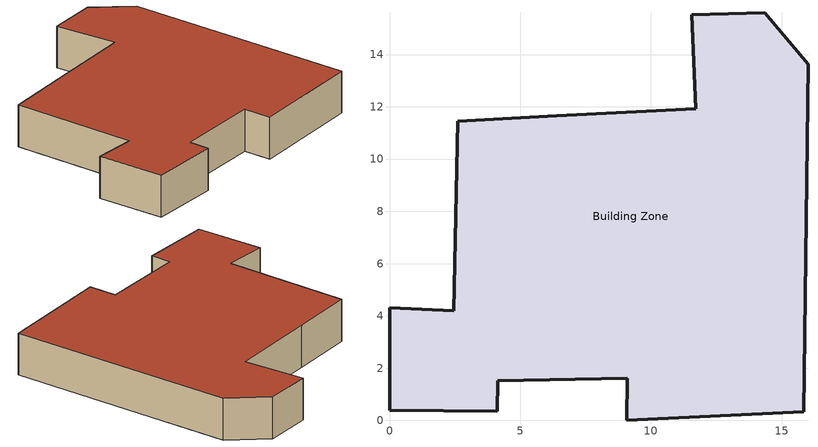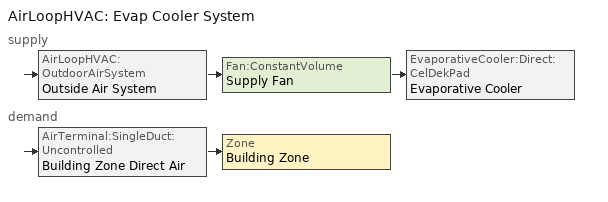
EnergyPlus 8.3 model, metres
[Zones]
Building Zone
 floor adiabatic (FloorConstruction): 11.57,15.53 14.36,15.61 16.01,13.62 15.85,0.34 9.08,0 9.1,1.62 4.15,1.51 4.13,0.36 0.02,0.39 0,4.31 2.45,4.2 2.61,11.45 6.4,11.66 11.72,11.93 z0
 wall outside (WallConstruction): 11.57,15.53 14.36,15.61 16.01,13.62 15.85,0.34 9.08,0 9.1,1.62 4.15,1.51 4.13,0.36 0.02,0.39 0,4.31 2.45,4.2 2.61,11.45 6.4,11.66 11.72,11.93 11.57,15.53 z0:2.4
 roof outside (RoofConstruction): 11.57,15.53 11.72,11.93 6.4,11.66 2.61,11.45 2.45,4.2 0,4.31 0.02,0.39 4.13,0.36 4.15,1.51 9.1,1.62 9.08,0 15.85,0.34 16.01,13.62 14.36,15.61 z2.4
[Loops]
AirLoopHVAC 'Evap Cooler System'
 supply: AirLoopHVAC:OutdoorAirSystem 'Outside Air System' > Fan:ConstantVolume 'Supply Fan' > EvaporativeCooler:Direct:CelDekPad 'Evaporative Cooler'
 demand: AirTerminal:SingleDuct:Uncontrolled 'Building Zone Direct Air' > Zone 'Building Zone'
[Building]
way:308064598: 0, City, .05, .05, MinimalShadowing, 30, 6
[Site:GroundTemperature:BuildingSurface]
18.99, 18.92, 19.02, 19.12, 19.21, 19.23, 19.07, 19.32, 19.09, 19.21, 19.13, 18.96
[SizingPeriod:DesignDay]
Summer Conditions: 7, 21, SummerDesignDay, 32, 15.2, , , WetBulb, 15.5, , , , , 81560, 4.9, 0, No, No, No, ASHRAEClearSky, , , , , 1
Winter Conditions: 12, 21, WinterDesignDay, -18.8, 0, , , WetBulb, -18.8, , , , , 81560, 3, 340, No, No, No, ASHRAEClearSky, , , , , 0
[Material]
Concrete Floor: MediumRough, 0.101498, 1.729577, 2242.585, 836.8, 0.9, 0.65, 0.65
[Material:NoMass]
Wall Material: Rough, 2.90965, 0.9, 0.75, 0.75
Roof Material: Rough, 5.456, 0.9, 0.75, 0.75
[Construction]
FloorConstruction: Concrete Floor
WallConstruction: Wall Material
RoofConstruction: Roof Material
[Zone]
Building Zone: 0, 0, 0, 0, 1, 1, autocalculate, autocalculate
[AirLoopHVAC]
Evap Cooler System: , Evap Cooler Availability List, 2, Air Loop Branches, , Supply Inlet Node, Zone Equipment Outlet Node, Zone Equipment Inlet Node, Supply Outlet Node
[AvailabilityManager:LowTemperatureTurnOff]
Low Temperature Turn Off Availability Manager: Building Zone Outlet Node, 23
[AvailabilityManager:HighTemperatureTurnOn]
High Temperature Turn On Availability Manager: Building Zone Outlet Node, 27
[AirLoopHVAC:OutdoorAirSystem]
Outside Air System: Outside Air System Controllers, Outside Air System Equipment, Evap Cooler Availability List
[Controller:OutdoorAir]
Outside Air Controller: Relief Air Outlet Node, Supply Inlet Node, Fan Inlet Node, Outside Air Inlet Node, 2, 2, NoEconomizer, ModulateFlow, 19, , , , 4, NoLockout, FixedMinimum
[OutdoorAir:Mixer]
Outside Air Mixing Box: Fan Inlet Node, Outside Air Inlet Node, Relief Air Outlet Node, Supply Inlet Node
[Fan:ConstantVolume]
Supply Fan: Fan Availability Schedule, 0.7, 600, 2, 0.9, 1, Fan Inlet Node, Evap Cooler Inlet Node
[EvaporativeCooler:Direct:CelDekPad]
Evaporative Cooler: System Availability Schedule, 0.6, 0.2, 225, Evap Cooler Inlet Node, Supply Outlet Node, CONSTANT
[Zone equipment]
Building Zone: Building Zone Direct Air, Building Zone Baseboard
[AirTerminal:SingleDuct:Uncontrolled]
Building Zone Direct Air: System Availability Schedule, Building Zone Inlet Node, 1.5
[ZoneHVAC:Baseboard:Convective:Electric]
Building Zone Baseboard: System Availability Schedule, HeatingDesignCapacity, 8000, , , 0.97
[ZoneControl:Thermostat]
Building Zone Thermostat: Building Zone, Zone Control Type Sched, ThermostatSetpoint:SingleHeating, Heating Setpoint
[ThermostatSetpoint:SingleHeating]
Heating Setpoint: Heating Setpoint Schedule
[Schedule:Compact]
System Availability Schedule: Any Number, THROUGH: 12/31, FOR: AllDays, UNTIL: 24:00, 1
Fan Availability Schedule: Any Number, THROUGH: 12/31, FOR: AllDays, UNTIL: 12:00, 1, UNTIL: 24:00, 0
Zone Control Type Sched: Any Number, Through: 12/31, For: AllDays, Until: 24:00, 1
Heating Setpoint Schedule: Any Number, Through: 12/31, For: AllDays, Until: 24:00, 20
